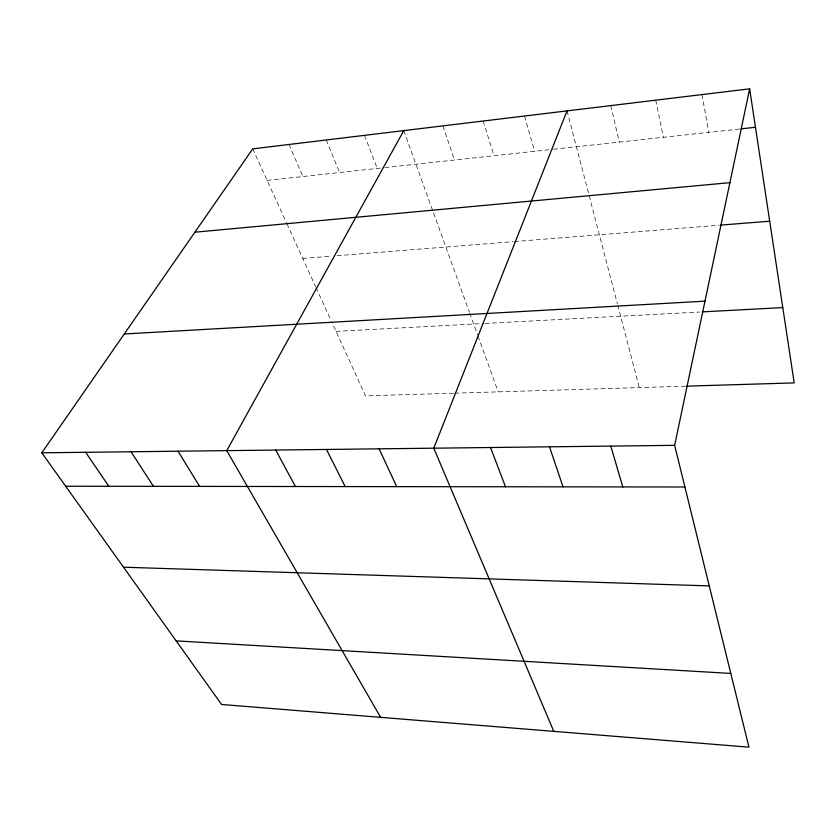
<?xml version="1.0" encoding="UTF-8"?>
<svg xmlns="http://www.w3.org/2000/svg" width="836" height="836" viewBox="0 0 836 836"><rect width="100%" height="100%" fill="white"/><g stroke="black" fill="none" stroke-linecap="round" stroke-linejoin="round"><path stroke-width="0.63" stroke-dasharray="4.18 3.13" d="M267.133 180.419L383.693 167.733M384.988 167.597L552.366 149.383M553.631 149.236L739.902 128.974M302.747 258.439L330.826 256.203M337.211 255.691L513.095 241.667M514.359 241.562L719.054 225.239M336.03 331.37L483.804 323.501M485.079 323.438L699.669 312.016M453.561 393.213L365.478 395.877L331.704 321.881M454.857 393.171L685.551 386.19M252.733 148.86L286.424 222.689M286.957 223.849L315.527 286.445M316.06 287.615L331.16 320.69M289.005 144.471L302.893 176.521M326.239 139.978L339.594 172.529M364.486 135.359L377.255 168.433M403.778 130.615L469.31 311.933M469.748 313.145L477.575 334.808M478.014 336.009L498.193 391.865M442.944 125.881L454.46 160.031M483.177 121.021L494.024 155.726M524.527 116.026L534.653 151.306M567.027 110.885L617.396 303.834M617.72 305.077L639.268 387.59M610.74 105.608L619.298 142.099M655.706 100.174L663.408 137.292M701.989 94.583L708.782 132.36"/><path stroke-width="1.25" d="M674.652 445.337L749.641 88.835L252.733 148.86L41.8 452.819L221.571 704.466L748.952 747.165L674.652 445.337L41.8 452.819M567.027 110.885L433.779 448.19L553.777 731.364M403.778 130.615L226.744 450.635L380.641 717.351M741.198 128.828L755.472 127.281M194.882 232.209L729.901 182.666M720.318 225.135L769.695 221.206M124.271 333.972L704.978 301.159M702.23 311.88L782.789 307.596M686.826 386.148L794.2 382.898L749.641 88.835M65.668 486.228L684.914 487.001M123.509 567.205L709.252 585.9M176.145 640.878L730.8 673.429M85.659 452.297L108.826 486.28M131.043 451.764L153.448 486.343M178.037 451.21L199.616 486.395M275.723 450.05L295.442 486.521M326.489 449.454L345.174 486.583M379.136 448.827L396.692 486.646M490.523 447.511L505.508 486.782M549.492 446.821L563.036 486.845M610.813 446.09L622.789 486.928"/></g></svg>
